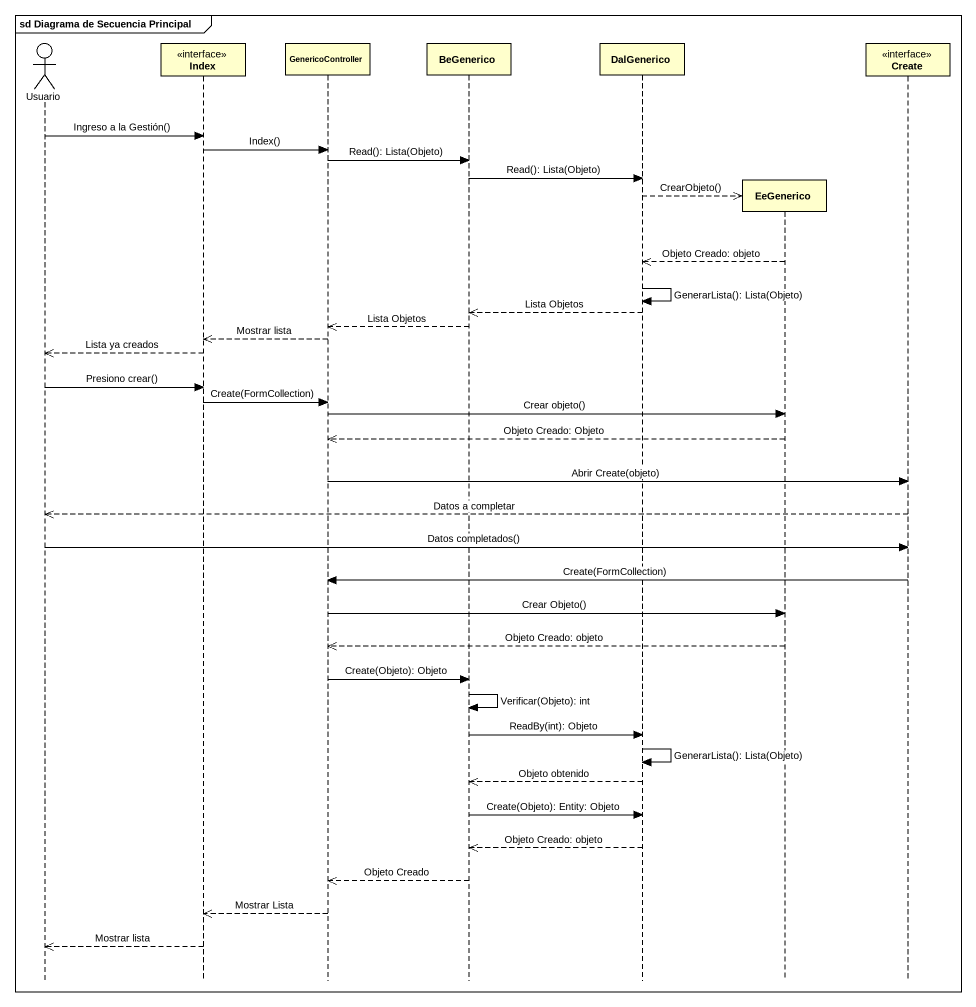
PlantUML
@startuml
mainframe sd Diagrama de Secuencia Principal
hide footbox
actor Usuario
participant Index <<interface>>
participant GenericoController
participant BeGenerico
participant DalGenerico
participant EeGenerico
participant "Create" as Create_ <<interface>>

Usuario -> Index : Ingreso a la Gestión()
Index -> GenericoController : Index()
GenericoController -> BeGenerico : Read(): Lista(Objeto)
BeGenerico -> DalGenerico : Read(): Lista(Objeto)
DalGenerico -->> EeGenerico ** : CrearObjeto()
EeGenerico -->> DalGenerico : Objeto Creado: objeto
DalGenerico -> DalGenerico : GenerarLista(): Lista(Objeto)
DalGenerico -->> BeGenerico : Lista Objetos
BeGenerico -->> GenericoController : Lista Objetos
GenericoController -->> Index : Mostrar lista
Index -->> Usuario : Lista ya creados
Usuario -> Index : Presiono crear()
Index -> GenericoController : Create(FormCollection)
GenericoController -> EeGenerico : Crear objeto()
EeGenerico -->> GenericoController : Objeto Creado: Objeto
GenericoController -> Create_ : Abrir Create(objeto)
Create_ -->> Usuario : Datos a completar
Usuario -> Create_ : Datos completados()
Create_ -> GenericoController : Create(FormCollection)
GenericoController -> EeGenerico : Crear Objeto()
EeGenerico -->> GenericoController : Objeto Creado: objeto
GenericoController -> BeGenerico : Create(Objeto): Objeto
BeGenerico -> BeGenerico : Verificar(Objeto): int
BeGenerico -> DalGenerico : ReadBy(int): Objeto
DalGenerico -> DalGenerico : GenerarLista(): Lista(Objeto)
DalGenerico -->> BeGenerico : Objeto obtenido
BeGenerico -> DalGenerico : Create(Objeto): Entity: Objeto
DalGenerico -->> BeGenerico : Objeto Creado: objeto
BeGenerico -->> GenericoController : Objeto Creado
GenericoController -->> Index : Mostrar Lista
Index -->> Usuario : Mostrar lista
@enduml
